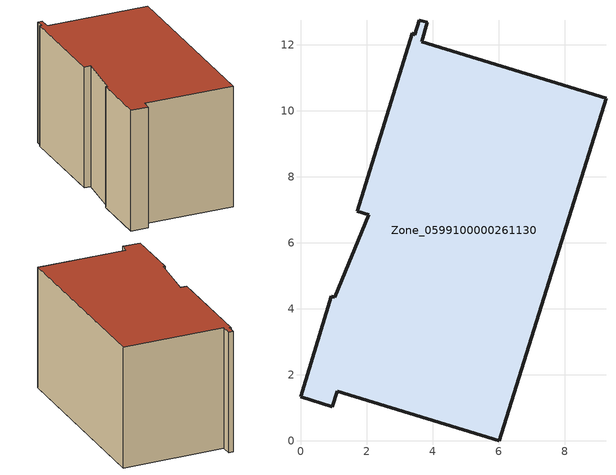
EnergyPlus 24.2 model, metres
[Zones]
Zone_0599100000261130
 floor ground (C_G): 1.72,6.95 3.38,12.34 3.46,12.3 3.6,12.74 3.84,12.67 3.67,12.09 9.25,10.37 6.01,0 1.11,1.51 0.96,1.04 0,1.34 0.94,4.39 1.04,4.36 2.07,6.85 z0
 wall outside (C_F): 1.72,6.95 2.07,6.85 1.04,4.36 0.94,4.39 0,1.34 0.96,1.04 1.11,1.51 6.01,0 9.25,10.37 3.67,12.09 3.84,12.67 3.6,12.74 3.46,12.3 3.38,12.34 1.72,6.95 z0:7.02
 roof outside (C_R): 3.38,12.34 1.72,6.95 2.07,6.85 1.04,4.36 0.94,4.39 0,1.34 0.96,1.04 1.11,1.51 6.01,0 9.25,10.37 3.67,12.09 3.84,12.67 3.6,12.74 3.46,12.3 z7.02
[BUILDING]
Pand.0599100000261130: North Axis=0; Terrain=City; Loads Convergence Tolerance Value=0.04; Temperature Convergence Tolerance Value=0.4; Solar Distribution=FullExterior; Maximum Number of Warmup Days=25; Minimum Number of Warmup Days=1
[Site:Location]
Rotterdam.The.Hague.AP_ZH_NLD Design_Conditions: Latitude=51.96; Longitude=4.45; Time Zone=1; Elevation=-4.5
[SITE:GROUNDTEMPERATURE:BUILDINGSURFACE]
18, 18, 18, 18, 18, 18, 18, 18, 18, 18, 18, 18
[MATERIAL] Thermal Absorptance=0.9; Solar Absorptance=0.7; Visible Absorptance=0.7
Name | Roughness | Thickness | Conductivity | Density | Specific Heat
G.TC.1975-1991 | MediumSmooth | 0.15 | 0.288461 | 540 | 1210
F.TC.1975-1991 | Rough | 0.3 | 0.230769 | 1920 | 840
R.TC.1975-1991 | MediumRough | 0.2 | 0.153846 | 1500 | 1000
[CONSTRUCTION]
C_G: G.TC.1975-1991
C_F: F.TC.1975-1991
C_R: R.TC.1975-1991
[ZONE]
Zone_0599100000261130: Type=1; Multiplier=1; Ceiling Height=Autocalculate; Volume=Autocalculate; Floor Area=autocalculate; Part of Total Floor Area=Yes
[ZONEINFILTRATION:DESIGNFLOWRATE]
Infil_Zone_0599100000261130: Zone or ZoneList or Space or SpaceList=Zone_0599100000261130; Schedule=AlwaysOn; Design Flow Rate Calculation Method=Flow/Area; Flow Rate per Floor Area=0.003; Constant Term Coefficient=1; Temperature Term Coefficient=0; Velocity Term Coefficient=0; Velocity Squared Term Coefficient=0
[HVACTEMPLATE:ZONE:IDEALLOADSAIRSYSTEM]
Zone_0599100000261130: Maximum Heating Supply Air Temperature=50; Minimum Cooling Supply Air Temperature=13; Maximum Heating Supply Air Humidity Ratio=0.0156; Minimum Cooling Supply Air Humidity Ratio=0.0077; Heating Limit=NoLimit; Cooling Limit=NoLimit; Dehumidification Control Type=ConstantSensibleHeatRatio; Cooling Sensible Heat Ratio=0.7; Dehumidification Setpoint=60; Humidification Control Type=None; Humidification Setpoint=30; Outdoor Air Method=None; Outdoor Air Flow Rate per Person=0.00944; Outdoor Air Flow Rate per Zone Floor Area=0; Outdoor Air Flow Rate per Zone=0; Demand Controlled Ventilation Type=None; Outdoor Air Economizer Type=NoEconomizer; Heat Recovery Type=None; Sensible Heat Recovery Effectiveness=0.7; Latent Heat Recovery Effectiveness=0.65
[ZONECONTROL:THERMOSTAT]
ThermostatControl_Zone_0599100000261130: Zone or ZoneList=Zone_0599100000261130; Control Type Schedule=DualSetpointControlType; Control 1=Thermostat_Zone_0599100000261130; Temperature Difference Between Cutout And Setpoint=0
[THERMOSTATSETPOINT:DUALSETPOINT]
Thermostat_Zone_0599100000261130: Heating Setpoint Temperature Schedule=HeatingSetpoint_Zone_0599100000261130; Cooling Setpoint Temperature Schedule=CoolingSetpoint_Zone_0599100000261130
[SCHEDULE:COMPACT]
HeatingSetpoint_Zone_0599100000261130: Through: 12/31, For: AllDays, Until: 24:00, 21
CoolingSetpoint_Zone_0599100000261130: Through: 12/31, For: AllDays, Until: 24:00, 24
DualSetpointControlType: Through: 12/31, For: AllDays, Until: 24:00, 4
AlwaysOn: Through: 12/31, For: AllDays, Until: 24:00, 1
